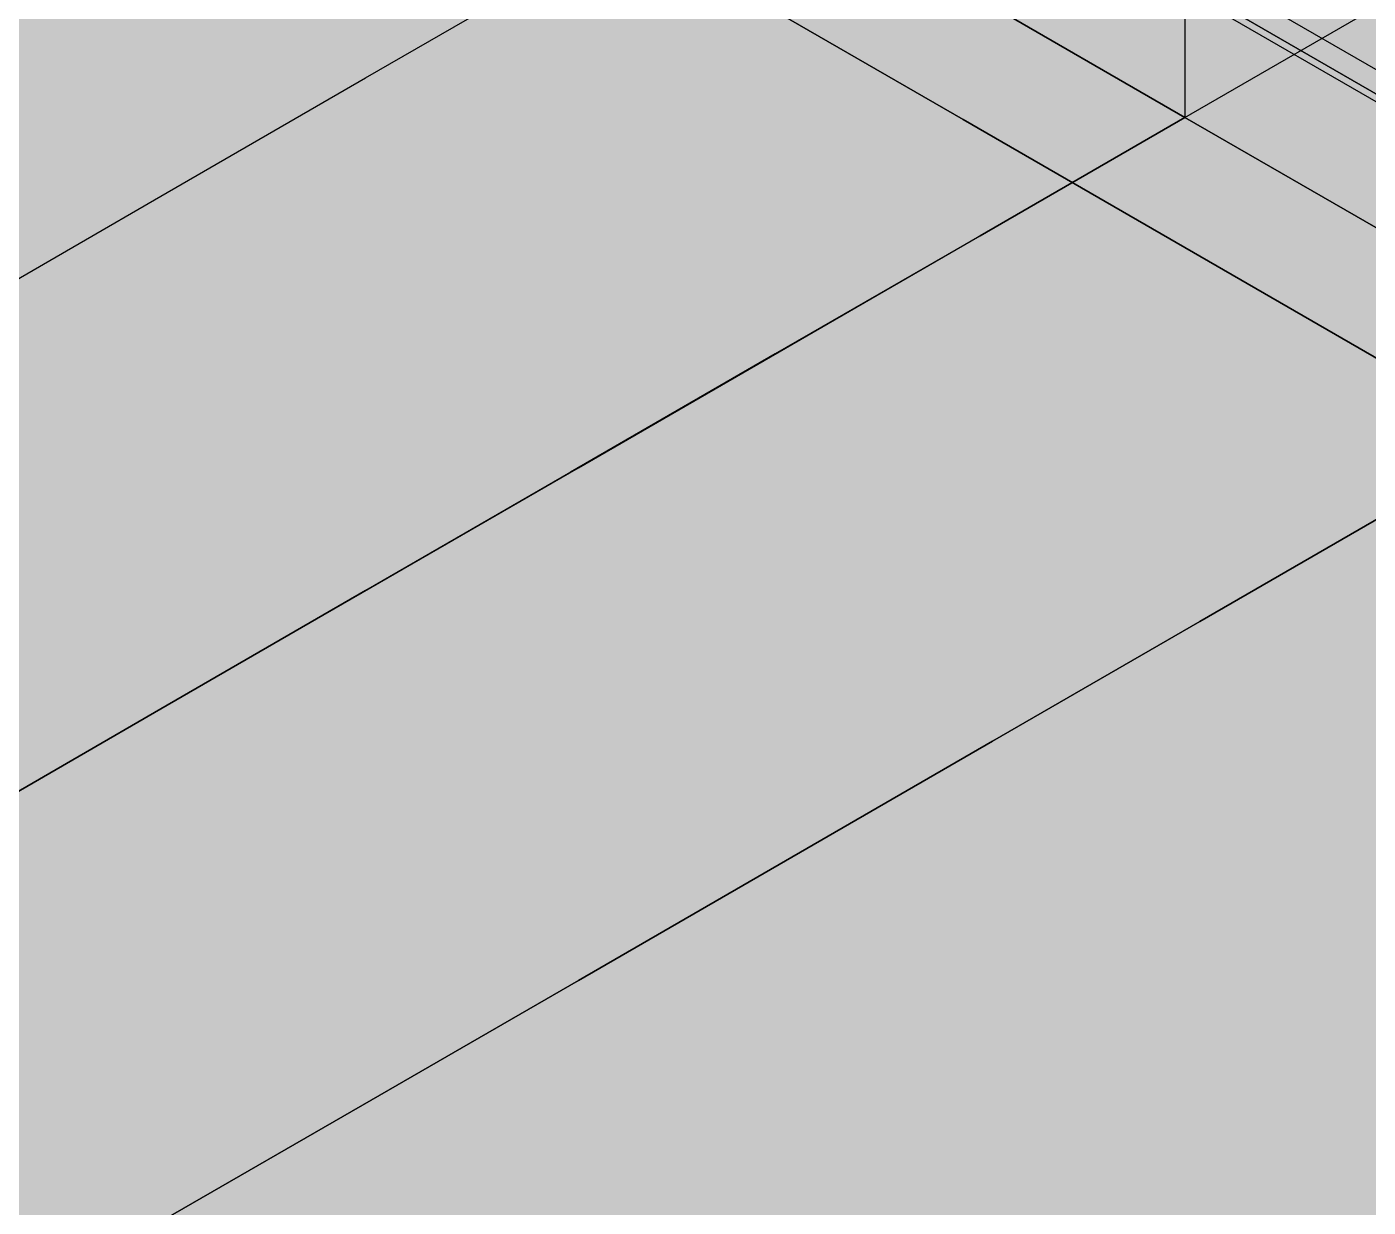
# Model space of a CAD drawing. Header units: metres. Extents: x 0 to 28.4, y 0 to 5.9.
# Drawn here: x 24.074 to 24.3358, y 4.9074 to 5.1377 of the extents above; entities that cross this region are included whole.
import ezdxf

# ---------------------------------------------------------------- set-up
doc = ezdxf.new("R2010")
doc.units = ezdxf.units.M
doc.header["$LTSCALE"] = 0.25
doc.layers.add('ISO-ARISTAS', color=8, linetype='CONTINUOUS')
doc.layers.add('ISO-CONCRETO-SUP', color=254, linetype='CONTINUOUS', true_color=0xe8e8e8)

msp = doc.modelspace()

# ---------------------------------------------------------------- linework, layer by layer
at = {"layer": 'ISO-ARISTAS', "color": 250}
for p, q in [((24.3433, 5.12586), (24.25696, 5.17571)), ((24.3433, 5.12586), (24.25696, 5.17571)), ((24.3433, 5.1211), (24.25696, 5.17095)), ((24.25696, 5.17095), (24.3433, 5.1211)), ((24.3, 5.17), (24.3, 5.12)), ((24.3, 5.17), (24.3, 5.12)), ((24.14012, 5.12769), (24.18009, 5.15077)), ((24.14012, 5.12769), (24.18009, 5.15077)), ((24.2567, 5.1196), (24.2134, 5.1446)), ((24.2567, 5.1196), (24.2134, 5.1446)), ((24.2567, 5.1196), (24.2134, 5.1446)), ((24.2134, 5.1446), (24.2567, 5.1196)), ((24.3, 5.12), (24.2567, 5.145)), ((24.2567, 5.145), (24.3, 5.12)), ((24.3, 5.12), (24.2567, 5.145)), ((24.3, 5.12), (24.2567, 5.145)), ((24.3, 5.1446), (24.3433, 5.1196)), ((24.3, 5.1446), (24.3433, 5.1196)), ((24.30289, 5.12167), (24.3433, 5.145)), ((24.30289, 5.12167), (24.3433, 5.145)), ((24.10015, 5.10462), (24.14012, 5.12769)), ((24.10015, 5.10462), (24.14012, 5.12769)), ((24.26247, 5.09833), (24.30289, 5.12167)), ((24.26247, 5.09833), (24.30289, 5.12167)), ((24.3, 5.0946), (24.2567, 5.1196)), ((24.3, 5.0946), (24.2567, 5.1196)), ((24.3, 5.0946), (24.2567, 5.1196)), ((24.2567, 5.1196), (24.3, 5.0946)), ((24.26003, 5.09692), (24.3, 5.12)), ((24.3, 5.12), (24.26003, 5.09692)), ((24.3, 5.12), (24.3433, 5.095)), ((24.3, 5.12), (24.3433, 5.095)), ((24.3433, 5.095), (24.3, 5.12)), ((24.3, 5.12), (24.3433, 5.095)), ((24.3433, 5.095), (24.3, 5.12)), ((24.3433, 5.095), (24.3, 5.12)), ((24.06018, 5.08154), (24.10015, 5.10462)), ((24.06018, 5.08154), (24.10015, 5.10462)), ((24.22006, 5.07385), (24.26003, 5.09692)), ((24.26003, 5.09692), (24.22006, 5.07385)), ((24.22206, 5.075), (24.26247, 5.09833)), ((24.22206, 5.075), (24.26247, 5.09833)), ((24.3433, 5.0696), (24.3, 5.0946)), ((24.3433, 5.0696), (24.3, 5.0946)), ((24.3433, 5.0696), (24.3, 5.0946)), ((24.3, 5.0946), (24.3433, 5.0696)), ((24.18009, 5.05077), (24.22006, 5.07385)), ((24.22006, 5.07385), (24.18009, 5.05077)), ((24.18164, 5.05167), (24.22206, 5.075)), ((24.18164, 5.05167), (24.22206, 5.075)), ((24.14012, 5.02769), (24.18009, 5.05077)), ((24.18009, 5.05077), (24.14012, 5.02769)), ((24.14123, 5.02833), (24.18164, 5.05167)), ((24.14123, 5.02833), (24.18164, 5.05167)), ((24.3433, 5.045), (24.30289, 5.02167)), ((24.30289, 5.02167), (24.3433, 5.045)), ((24.10015, 5.00462), (24.14012, 5.02769)), ((24.14012, 5.02769), (24.10015, 5.00462)), ((24.10081, 5.005), (24.14123, 5.02833)), ((24.10081, 5.005), (24.14123, 5.02833)), ((24.26247, 4.99833), (24.30289, 5.02167)), ((24.30289, 5.02167), (24.26247, 4.99833)), ((24.0604, 4.98167), (24.10081, 5.005)), ((24.0604, 4.98167), (24.10081, 5.005)), ((24.06018, 4.98154), (24.10015, 5.00462)), ((24.10015, 5.00462), (24.06018, 4.98154)), ((24.26247, 4.99833), (24.22206, 4.975)), ((24.22206, 4.975), (24.26247, 4.99833)), ((24.22206, 4.975), (24.18164, 4.95167)), ((24.18164, 4.95167), (24.22206, 4.975)), ((24.18164, 4.95167), (24.14123, 4.92833)), ((24.14123, 4.92833), (24.18164, 4.95167)), ((24.10081, 4.905), (24.14123, 4.92833)), ((24.14123, 4.92833), (24.10081, 4.905))]:
    msp.add_line(p, q, dxfattribs=at)
at = {"layer": 'ISO-CONCRETO-SUP', "true_color": 0x4a5461}
for points in [[(24.27483, 5.18127), (24.36117, 5.13142), (24.27483, 5.20667), (24.36117, 5.15682)], [(24.27896, 5.18365), (24.3653, 5.1338), (24.27896, 5.20905), (24.3653, 5.1592)], [(24.27896, 5.18365), (24.3653, 5.1338), (24.27896, 5.18841), (24.3653, 5.13856)], [(24.25696, 5.17095), (24.3433, 5.1211), (24.25696, 5.17571), (24.3433, 5.12586)]]:
    msp.add_solid(points, dxfattribs=at)
at = {"layer": 'ISO-CONCRETO-SUP', "true_color": 0xa6a6a2}
for points in [[(24.04019, 5.15476), (24.08349, 5.12976), (24.04019, 5.20222), (24.08349, 5.17722)], [(24.12679, 5.15222), (24.1701, 5.12722), (24.12679, 5.19968), (24.1701, 5.17468)], [(24.04019, 5.14968), (24.08349, 5.12468), (24.04019, 5.19714), (24.08349, 5.17214)], [(24.2134, 5.14968), (24.2567, 5.12468), (24.2134, 5.19714), (24.2567, 5.17214)], [(24.12679, 5.14714), (24.1701, 5.12214), (24.12679, 5.1946), (24.1701, 5.1696)], [(24.3, 5.14714), (24.3433, 5.12214), (24.3, 5.1946), (24.3433, 5.1696)], [(24.2567, 5.145), (24.3, 5.12), (24.2567, 5.19246), (24.3, 5.16746)], [(24.08349, 5.12976), (24.12679, 5.10476), (24.08349, 5.17722), (24.12679, 5.15222)], [(24.1701, 5.12722), (24.2134, 5.10222), (24.1701, 5.17468), (24.2134, 5.14968)], [(24.08349, 5.12468), (24.12679, 5.09968), (24.08349, 5.17214), (24.12679, 5.14714)], [(24.2134, 5.1446), (24.2567, 5.1196), (24.2134, 5.17), (24.2567, 5.145)], [(24.2567, 5.12468), (24.3, 5.09968), (24.2567, 5.17214), (24.3, 5.14714)], [(24.3, 5.12), (24.3433, 5.095), (24.3, 5.17), (24.3433, 5.145)], [(24.3, 5.1446), (24.3433, 5.1196), (24.3, 5.17), (24.3433, 5.145)], [(24.1701, 5.12214), (24.2134, 5.09714), (24.1701, 5.1696), (24.2134, 5.1446)], [(24.3, 5.12), (24.3433, 5.095), (24.3, 5.16746), (24.3433, 5.14246)], [(24.04019, 5.1073), (24.08349, 5.0823), (24.04019, 5.15476), (24.08349, 5.12976)], [(24.12679, 5.10476), (24.1701, 5.07976), (24.12679, 5.15222), (24.1701, 5.12722)], [(24.04019, 5.10222), (24.08349, 5.07722), (24.04019, 5.14968), (24.08349, 5.12468)], [(24.2134, 5.10222), (24.2567, 5.07722), (24.2134, 5.14968), (24.2567, 5.12468)], [(24.12679, 5.09968), (24.1701, 5.07468), (24.12679, 5.14714), (24.1701, 5.12214)], [(24.3, 5.09968), (24.3433, 5.07468), (24.3, 5.14714), (24.3433, 5.12214)], [(24.2134, 5.09714), (24.2567, 5.07214), (24.2134, 5.1446), (24.2567, 5.1196)], [(24.2567, 5.1196), (24.3, 5.0946), (24.2567, 5.145), (24.3, 5.12)], [(24.08349, 5.0823), (24.12679, 5.0573), (24.08349, 5.12976), (24.12679, 5.10476)], [(24.1701, 5.07976), (24.2134, 5.05476), (24.1701, 5.12722), (24.2134, 5.10222)], [(24.08349, 5.07722), (24.12679, 5.05222), (24.08349, 5.12468), (24.12679, 5.09968)], [(24.2567, 5.07722), (24.3, 5.05222), (24.2567, 5.12468), (24.3, 5.09968)], [(24.1701, 5.07468), (24.2134, 5.04968), (24.1701, 5.12214), (24.2134, 5.09714)], [(24.2567, 5.07214), (24.3, 5.04714), (24.2567, 5.1196), (24.3, 5.0946)], [(24.3, 5.0946), (24.3433, 5.0696), (24.3, 5.12), (24.3433, 5.095)], [(24.04019, 5.05984), (24.08349, 5.03484), (24.04019, 5.1073), (24.08349, 5.0823)], [(24.12679, 5.0573), (24.1701, 5.0323), (24.12679, 5.10476), (24.1701, 5.07976)], [(24.04019, 5.05476), (24.08349, 5.02976), (24.04019, 5.10222), (24.08349, 5.07722)], [(24.2134, 5.05476), (24.2567, 5.02976), (24.2134, 5.10222), (24.2567, 5.07722)], [(24.12679, 5.05222), (24.1701, 5.02722), (24.12679, 5.09968), (24.1701, 5.07468)], [(24.3, 5.05222), (24.3433, 5.02722), (24.3, 5.09968), (24.3433, 5.07468)], [(24.2134, 5.04968), (24.2567, 5.02468), (24.2134, 5.09714), (24.2567, 5.07214)], [(24.3, 5.04714), (24.3433, 5.02214), (24.3, 5.0946), (24.3433, 5.0696)], [(24.08349, 5.03484), (24.12679, 5.00984), (24.08349, 5.0823), (24.12679, 5.0573)], [(24.1701, 5.0323), (24.2134, 5.0073), (24.1701, 5.07976), (24.2134, 5.05476)], [(24.08349, 5.02976), (24.12679, 5.00476), (24.08349, 5.07722), (24.12679, 5.05222)], [(24.2567, 5.02976), (24.3, 5.00476), (24.2567, 5.07722), (24.3, 5.05222)], [(24.1701, 5.02722), (24.2134, 5.00222), (24.1701, 5.07468), (24.2134, 5.04968)], [(24.2567, 5.02468), (24.3, 4.99968), (24.2567, 5.07214), (24.3, 5.04714)], [(24.04019, 5.01238), (24.08349, 4.98738), (24.04019, 5.05984), (24.08349, 5.03484)], [(24.12679, 5.00984), (24.1701, 4.98484), (24.12679, 5.0573), (24.1701, 5.0323)], [(24.04019, 5.0073), (24.08349, 4.9823), (24.04019, 5.05476), (24.08349, 5.02976)], [(24.2134, 5.0073), (24.2567, 4.9823), (24.2134, 5.05476), (24.2567, 5.02976)], [(24.12679, 5.00476), (24.1701, 4.97976), (24.12679, 5.05222), (24.1701, 5.02722)], [(24.3, 5.00476), (24.3433, 4.97976), (24.3, 5.05222), (24.3433, 5.02722)], [(24.2134, 5.00222), (24.2567, 4.97722), (24.2134, 5.04968), (24.2567, 5.02468)], [(24.3, 4.99968), (24.3433, 4.97468), (24.3, 5.04714), (24.3433, 5.02214)], [(24.08349, 4.98738), (24.12679, 4.96238), (24.08349, 5.03484), (24.12679, 5.00984)], [(24.1701, 4.98484), (24.2134, 4.95984), (24.1701, 5.0323), (24.2134, 5.0073)], [(24.08349, 4.9823), (24.12679, 4.9573), (24.08349, 5.02976), (24.12679, 5.00476)], [(24.2567, 4.9823), (24.3, 4.9573), (24.2567, 5.02976), (24.3, 5.00476)], [(24.1701, 4.97976), (24.2134, 4.95476), (24.1701, 5.02722), (24.2134, 5.00222)], [(24.2567, 4.97722), (24.3, 4.95222), (24.2567, 5.02468), (24.3, 4.99968)], [(24.04019, 4.96492), (24.08349, 4.93992), (24.04019, 5.01238), (24.08349, 4.98738)], [(24.12679, 4.96238), (24.1701, 4.93738), (24.12679, 5.00984), (24.1701, 4.98484)], [(24.04019, 4.95984), (24.08349, 4.93484), (24.04019, 5.0073), (24.08349, 4.9823)], [(24.2134, 4.95984), (24.2567, 4.93484), (24.2134, 5.0073), (24.2567, 4.9823)], [(24.12679, 4.9573), (24.1701, 4.9323), (24.12679, 5.00476), (24.1701, 4.97976)], [(24.3, 4.9573), (24.3433, 4.9323), (24.3, 5.00476), (24.3433, 4.97976)], [(24.2134, 4.95476), (24.2567, 4.92976), (24.2134, 5.00222), (24.2567, 4.97722)], [(24.3, 4.95222), (24.3433, 4.92722), (24.3, 4.99968), (24.3433, 4.97468)], [(24.08349, 4.93992), (24.12679, 4.91492), (24.08349, 4.98738), (24.12679, 4.96238)], [(24.1701, 4.93738), (24.2134, 4.91238), (24.1701, 4.98484), (24.2134, 4.95984)], [(24.08349, 4.93484), (24.12679, 4.90984), (24.08349, 4.9823), (24.12679, 4.9573)], [(24.2567, 4.93484), (24.3, 4.90984), (24.2567, 4.9823), (24.3, 4.9573)], [(24.1701, 4.9323), (24.2134, 4.9073), (24.1701, 4.97976), (24.2134, 4.95476)], [(24.2567, 4.92976), (24.3, 4.90476), (24.2567, 4.97722), (24.3, 4.95222)], [(24.04019, 4.91746), (24.08349, 4.89246), (24.04019, 4.96492), (24.08349, 4.93992)], [(24.12679, 4.91492), (24.1701, 4.88992), (24.12679, 4.96238), (24.1701, 4.93738)], [(24.04019, 4.91238), (24.08349, 4.88738), (24.04019, 4.95984), (24.08349, 4.93484)], [(24.2134, 4.91238), (24.2567, 4.88738), (24.2134, 4.95984), (24.2567, 4.93484)], [(24.12679, 4.90984), (24.1701, 4.88484), (24.12679, 4.9573), (24.1701, 4.9323)], [(24.3, 4.90984), (24.3433, 4.88484), (24.3, 4.9573), (24.3433, 4.9323)], [(24.2134, 4.9073), (24.2567, 4.8823), (24.2134, 4.95476), (24.2567, 4.92976)], [(24.3, 4.90476), (24.3433, 4.87976), (24.3, 4.95222), (24.3433, 4.92722)], [(24.08349, 4.89246), (24.12679, 4.86746), (24.08349, 4.93992), (24.12679, 4.91492)], [(24.1701, 4.88992), (24.2134, 4.86492), (24.1701, 4.93738), (24.2134, 4.91238)], [(24.08349, 4.88738), (24.12679, 4.86238), (24.08349, 4.93484), (24.12679, 4.90984)], [(24.2567, 4.88738), (24.3, 4.86238), (24.2567, 4.93484), (24.3, 4.90984)], [(24.1701, 4.88484), (24.2134, 4.85984), (24.1701, 4.9323), (24.2134, 4.9073)], [(24.2567, 4.8823), (24.3, 4.8573), (24.2567, 4.92976), (24.3, 4.90476)], [(24.04019, 4.87), (24.08349, 4.845), (24.04019, 4.91746), (24.08349, 4.89246)], [(24.12679, 4.86746), (24.1701, 4.84246), (24.12679, 4.91492), (24.1701, 4.88992)], [(24.04019, 4.86492), (24.08349, 4.83992), (24.04019, 4.91238), (24.08349, 4.88738)], [(24.2134, 4.86492), (24.2567, 4.83992), (24.2134, 4.91238), (24.2567, 4.88738)], [(24.12679, 4.86238), (24.1701, 4.83738), (24.12679, 4.90984), (24.1701, 4.88484)], [(24.3, 4.86238), (24.3433, 4.83738), (24.3, 4.90984), (24.3433, 4.88484)]]:
    msp.add_solid(points, dxfattribs=at)
at = {"layer": 'ISO-CONCRETO-SUP', "true_color": 0x949491}
for points in [[(24.26003, 5.14692), (24.22006, 5.12385), (24.26003, 5.19692), (24.22006, 5.17385)], [(24.22006, 5.12385), (24.18009, 5.10077), (24.22006, 5.17385), (24.18009, 5.15077)], [(24.3, 5.12), (24.26003, 5.09692), (24.3, 5.17), (24.26003, 5.14692)], [(24.18009, 5.10077), (24.14012, 5.07769), (24.18009, 5.15077), (24.14012, 5.12769)], [(24.26003, 5.09692), (24.22006, 5.07385), (24.26003, 5.14692), (24.22006, 5.12385)], [(24.14012, 5.07769), (24.10015, 5.05462), (24.14012, 5.12769), (24.10015, 5.10462)], [(24.22006, 5.07385), (24.18009, 5.05077), (24.22006, 5.12385), (24.18009, 5.10077)], [(24.10015, 5.05462), (24.06018, 5.03154), (24.10015, 5.10462), (24.06018, 5.08154)], [(24.18009, 5.05077), (24.14012, 5.02769), (24.18009, 5.10077), (24.14012, 5.07769)], [(24.14012, 5.02769), (24.10015, 5.00462), (24.14012, 5.07769), (24.10015, 5.05462)], [(24.10015, 5.00462), (24.06018, 4.98154), (24.10015, 5.05462), (24.06018, 5.03154)]]:
    msp.add_solid(points, dxfattribs=at)
at = {"layer": 'ISO-CONCRETO-SUP', "true_color": 0x525d6b}
for points in [[(24.27896, 5.18841), (24.3653, 5.13856), (24.25696, 5.17571), (24.3433, 5.12586)], [(24.27896, 5.18365), (24.3653, 5.1338), (24.25696, 5.17095), (24.3433, 5.1211)], [(24.27896, 5.18365), (24.3653, 5.1338), (24.27483, 5.18127), (24.36117, 5.13142)]]:
    msp.add_solid(points, dxfattribs=at)
at = {"layer": 'ISO-CONCRETO-SUP', "true_color": 0xb8b8b3}
for points in [[(24.22006, 5.17385), (24.26336, 5.14885), (24.18009, 5.15077), (24.22339, 5.12577)], [(24.3, 5.17), (24.3433, 5.145), (24.2567, 5.145), (24.3, 5.12)], [(24.3, 5.17), (24.3433, 5.145), (24.2567, 5.145), (24.3, 5.12)], [(24.30333, 5.17192), (24.34663, 5.14692), (24.26336, 5.14885), (24.30666, 5.12385)], [(24.2567, 5.1696), (24.3, 5.1446), (24.2134, 5.1446), (24.2567, 5.1196)], [(24.2567, 5.1696), (24.3, 5.1446), (24.2134, 5.1446), (24.2567, 5.1196)], [(24.3433, 5.1696), (24.3866, 5.1446), (24.3, 5.1446), (24.3433, 5.1196)], [(24.18009, 5.15077), (24.22339, 5.12577), (24.14012, 5.12769), (24.18342, 5.10269)], [(24.26336, 5.14885), (24.30666, 5.12385), (24.22339, 5.12577), (24.26669, 5.10077)], [(24.34663, 5.14692), (24.38993, 5.12192), (24.30666, 5.12385), (24.34996, 5.09885)], [(24.3, 5.1446), (24.3433, 5.1196), (24.2567, 5.1196), (24.3, 5.0946)], [(24.3, 5.1446), (24.3433, 5.1196), (24.2567, 5.1196), (24.3, 5.0946)], [(24.3433, 5.145), (24.3866, 5.12), (24.3, 5.12), (24.3433, 5.095)], [(24.3433, 5.145), (24.3866, 5.12), (24.3, 5.12), (24.3433, 5.095)], [(24.14012, 5.12769), (24.18342, 5.10269), (24.10015, 5.10462), (24.14345, 5.07962)], [(24.22339, 5.12577), (24.26669, 5.10077), (24.18342, 5.10269), (24.22672, 5.07769)], [(24.30666, 5.12385), (24.34996, 5.09885), (24.26669, 5.10077), (24.30999, 5.07577)], [(24.3, 5.12), (24.3433, 5.095), (24.26003, 5.09692), (24.30333, 5.07192)], [(24.3433, 5.1196), (24.3866, 5.0946), (24.3, 5.0946), (24.3433, 5.0696)], [(24.3433, 5.1196), (24.3866, 5.0946), (24.3, 5.0946), (24.3433, 5.0696)], [(24.10015, 5.10462), (24.14345, 5.07962), (24.06018, 5.08154), (24.10348, 5.05654)], [(24.18342, 5.10269), (24.22672, 5.07769), (24.14345, 5.07962), (24.18675, 5.05462)], [(24.26669, 5.10077), (24.30999, 5.07577), (24.22672, 5.07769), (24.27002, 5.05269)], [(24.26003, 5.09692), (24.30333, 5.07192), (24.22006, 5.07385), (24.26336, 5.04885)], [(24.34996, 5.09885), (24.39326, 5.07385), (24.30999, 5.07577), (24.35329, 5.05077)], [(24.3433, 5.095), (24.3866, 5.07), (24.30333, 5.07192), (24.34663, 5.04692)], [(24.06018, 5.08154), (24.10348, 5.05654), (24.02021, 5.05846), (24.06351, 5.03346)], [(24.14345, 5.07962), (24.18675, 5.05462), (24.10348, 5.05654), (24.14678, 5.03154)], [(24.22672, 5.07769), (24.27002, 5.05269), (24.18675, 5.05462), (24.23005, 5.02962)], [(24.30999, 5.07577), (24.35329, 5.05077), (24.27002, 5.05269), (24.31332, 5.02769)], [(24.22006, 5.07385), (24.26336, 5.04885), (24.18009, 5.05077), (24.22339, 5.02577)], [(24.30333, 5.07192), (24.34663, 5.04692), (24.26336, 5.04885), (24.30666, 5.02385)], [(24.10348, 5.05654), (24.14678, 5.03154), (24.06351, 5.03346), (24.10681, 5.00846)], [(24.18675, 5.05462), (24.23005, 5.02962), (24.14678, 5.03154), (24.19008, 5.00654)], [(24.27002, 5.05269), (24.31332, 5.02769), (24.23005, 5.02962), (24.27335, 5.00462)], [(24.18009, 5.05077), (24.22339, 5.02577), (24.14012, 5.02769), (24.18342, 5.00269)], [(24.35329, 5.05077), (24.3966, 5.02577), (24.31332, 5.02769), (24.35662, 5.00269)], [(24.26336, 5.04885), (24.30666, 5.02385), (24.22339, 5.02577), (24.26669, 5.00077)], [(24.34663, 5.04692), (24.38993, 5.02192), (24.30666, 5.02385), (24.34996, 4.99885)], [(24.06351, 5.03346), (24.10681, 5.00846), (24.02354, 5.01038), (24.06684, 4.98538)], [(24.14678, 5.03154), (24.19008, 5.00654), (24.10681, 5.00846), (24.15011, 4.98346)], [(24.23005, 5.02962), (24.27335, 5.00462), (24.19008, 5.00654), (24.23338, 4.98154)], [(24.14012, 5.02769), (24.18342, 5.00269), (24.10015, 5.00462), (24.14345, 4.97962)], [(24.31332, 5.02769), (24.35662, 5.00269), (24.27335, 5.00462), (24.31665, 4.97962)], [(24.22339, 5.02577), (24.26669, 5.00077), (24.18342, 5.00269), (24.22672, 4.97769)], [(24.30666, 5.02385), (24.34996, 4.99885), (24.26669, 5.00077), (24.30999, 4.97577)], [(24.10681, 5.00846), (24.15011, 4.98346), (24.06684, 4.98538), (24.11014, 4.96038)], [(24.19008, 5.00654), (24.23338, 4.98154), (24.15011, 4.98346), (24.19341, 4.95846)], [(24.10015, 5.00462), (24.14345, 4.97962), (24.06018, 4.98154), (24.10348, 4.95654)], [(24.18342, 5.00269), (24.22672, 4.97769), (24.14345, 4.97962), (24.18675, 4.95462)], [(24.27335, 5.00462), (24.31665, 4.97962), (24.23338, 4.98154), (24.27668, 4.95654)], [(24.35662, 5.00269), (24.39993, 4.97769), (24.31665, 4.97962), (24.35996, 4.95462)], [(24.26669, 5.00077), (24.30999, 4.97577), (24.22672, 4.97769), (24.27002, 4.95269)], [(24.34996, 4.99885), (24.39326, 4.97385), (24.30999, 4.97577), (24.35329, 4.95077)], [(24.06684, 4.98538), (24.11014, 4.96038), (24.02687, 4.96231), (24.07017, 4.93731)], [(24.06018, 4.98154), (24.10348, 4.95654), (24.02021, 4.95846), (24.06351, 4.93346)], [(24.15011, 4.98346), (24.19341, 4.95846), (24.11014, 4.96038), (24.15344, 4.93538)], [(24.23338, 4.98154), (24.27668, 4.95654), (24.19341, 4.95846), (24.23671, 4.93346)], [(24.14345, 4.97962), (24.18675, 4.95462), (24.10348, 4.95654), (24.14678, 4.93154)], [(24.31665, 4.97962), (24.35996, 4.95462), (24.27668, 4.95654), (24.31999, 4.93154)], [(24.22672, 4.97769), (24.27002, 4.95269), (24.18675, 4.95462), (24.23005, 4.92962)], [(24.30999, 4.97577), (24.35329, 4.95077), (24.27002, 4.95269), (24.31332, 4.92769)], [(24.11014, 4.96038), (24.15344, 4.93538), (24.07017, 4.93731), (24.11347, 4.91231)], [(24.19341, 4.95846), (24.23671, 4.93346), (24.15344, 4.93538), (24.19674, 4.91038)], [(24.10348, 4.95654), (24.14678, 4.93154), (24.06351, 4.93346), (24.10681, 4.90846)], [(24.27668, 4.95654), (24.31999, 4.93154), (24.23671, 4.93346), (24.28001, 4.90846)], [(24.18675, 4.95462), (24.23005, 4.92962), (24.14678, 4.93154), (24.19008, 4.90654)], [(24.27002, 4.95269), (24.31332, 4.92769), (24.23005, 4.92962), (24.27335, 4.90462)], [(24.35996, 4.95462), (24.40326, 4.92962), (24.31999, 4.93154), (24.36329, 4.90654)], [(24.35329, 4.95077), (24.3966, 4.92577), (24.31332, 4.92769), (24.35662, 4.90269)], [(24.07017, 4.93731), (24.11347, 4.91231), (24.0302, 4.91423), (24.0735, 4.88923)], [(24.15344, 4.93538), (24.19674, 4.91038), (24.11347, 4.91231), (24.15677, 4.88731)], [(24.06351, 4.93346), (24.10681, 4.90846), (24.02354, 4.91038), (24.06684, 4.88538)], [(24.23671, 4.93346), (24.28001, 4.90846), (24.19674, 4.91038), (24.24004, 4.88538)], [(24.14678, 4.93154), (24.19008, 4.90654), (24.10681, 4.90846), (24.15011, 4.88346)], [(24.23005, 4.92962), (24.27335, 4.90462), (24.19008, 4.90654), (24.23338, 4.88154)], [(24.31999, 4.93154), (24.36329, 4.90654), (24.28001, 4.90846), (24.32332, 4.88346)], [(24.31332, 4.92769), (24.35662, 4.90269), (24.27335, 4.90462), (24.31665, 4.87962)], [(24.11347, 4.91231), (24.15677, 4.88731), (24.0735, 4.88923), (24.1168, 4.86423)], [(24.10681, 4.90846), (24.15011, 4.88346), (24.06684, 4.88538), (24.11014, 4.86038)], [(24.19674, 4.91038), (24.24004, 4.88538), (24.15677, 4.88731), (24.20007, 4.86231)], [(24.28001, 4.90846), (24.32332, 4.88346), (24.24004, 4.88538), (24.28335, 4.86038)]]:
    msp.add_solid(points, dxfattribs=at)
at = {"layer": 'ISO-CONCRETO-SUP', "true_color": 0x7b776e}
for points in [[(24.3433, 5.095), (24.30289, 5.07167), (24.3433, 5.145), (24.30289, 5.12167)], [(24.30289, 5.07167), (24.26247, 5.04833), (24.30289, 5.12167), (24.26247, 5.09833)], [(24.26247, 5.04833), (24.22206, 5.025), (24.26247, 5.09833), (24.22206, 5.075)], [(24.3433, 5.045), (24.30289, 5.02167), (24.3433, 5.095), (24.30289, 5.07167)], [(24.22206, 5.025), (24.18164, 5.00167), (24.22206, 5.075), (24.18164, 5.05167)], [(24.30289, 5.02167), (24.26247, 4.99833), (24.30289, 5.07167), (24.26247, 5.04833)], [(24.18164, 5.00167), (24.14123, 4.97833), (24.18164, 5.05167), (24.14123, 5.02833)], [(24.26247, 4.99833), (24.22206, 4.975), (24.26247, 5.04833), (24.22206, 5.025)], [(24.14123, 4.97833), (24.10081, 4.955), (24.14123, 5.02833), (24.10081, 5.005)], [(24.22206, 4.975), (24.18164, 4.95167), (24.22206, 5.025), (24.18164, 5.00167)], [(24.10081, 4.955), (24.0604, 4.93167), (24.10081, 5.005), (24.0604, 4.98167)], [(24.18164, 4.95167), (24.14123, 4.92833), (24.18164, 5.00167), (24.14123, 4.97833)], [(24.14123, 4.92833), (24.10081, 4.905), (24.14123, 4.97833), (24.10081, 4.955)], [(24.10081, 4.905), (24.0604, 4.88167), (24.10081, 4.955), (24.0604, 4.93167)]]:
    msp.add_solid(points, dxfattribs=at)
at = {"layer": 'ISO-CONCRETO-SUP', "true_color": 0x989388}
for points in [[(24.3433, 5.145), (24.3866, 5.12), (24.30289, 5.12167), (24.34619, 5.09667)], [(24.30289, 5.12167), (24.34619, 5.09667), (24.26247, 5.09833), (24.30577, 5.07333)], [(24.26247, 5.09833), (24.30577, 5.07333), (24.22206, 5.075), (24.26536, 5.05)], [(24.34619, 5.09667), (24.38949, 5.07167), (24.30577, 5.07333), (24.34907, 5.04833)], [(24.22206, 5.075), (24.26536, 5.05), (24.18164, 5.05167), (24.22494, 5.02667)], [(24.30577, 5.07333), (24.34907, 5.04833), (24.26536, 5.05), (24.30866, 5.025)], [(24.18164, 5.05167), (24.22494, 5.02667), (24.14123, 5.02833), (24.18453, 5.00333)], [(24.26536, 5.05), (24.30866, 5.025), (24.22494, 5.02667), (24.26825, 5.00167)], [(24.34907, 5.04833), (24.39238, 5.02333), (24.30866, 5.025), (24.35196, 5)], [(24.3433, 5.045), (24.3866, 5.02), (24.30289, 5.02167), (24.34619, 4.99667)], [(24.14123, 5.02833), (24.18453, 5.00333), (24.10081, 5.005), (24.14412, 4.98)], [(24.22494, 5.02667), (24.26825, 5.00167), (24.18453, 5.00333), (24.22783, 4.97833)], [(24.30866, 5.025), (24.35196, 5), (24.26825, 5.00167), (24.31155, 4.97667)], [(24.30289, 5.02167), (24.34619, 4.99667), (24.26247, 4.99833), (24.30577, 4.97333)], [(24.10081, 5.005), (24.14412, 4.98), (24.0604, 4.98167), (24.1037, 4.95667)], [(24.18453, 5.00333), (24.22783, 4.97833), (24.14412, 4.98), (24.18742, 4.955)], [(24.26825, 5.00167), (24.31155, 4.97667), (24.22783, 4.97833), (24.27113, 4.95333)], [(24.35196, 5), (24.39526, 4.975), (24.31155, 4.97667), (24.35485, 4.95167)], [(24.26247, 4.99833), (24.30577, 4.97333), (24.22206, 4.975), (24.26536, 4.95)], [(24.34619, 4.99667), (24.38949, 4.97167), (24.30577, 4.97333), (24.34907, 4.94833)], [(24.0604, 4.98167), (24.1037, 4.95667), (24.01999, 4.95833), (24.06329, 4.93333)], [(24.14412, 4.98), (24.18742, 4.955), (24.1037, 4.95667), (24.147, 4.93167)], [(24.22783, 4.97833), (24.27113, 4.95333), (24.18742, 4.955), (24.23072, 4.93)], [(24.31155, 4.97667), (24.35485, 4.95167), (24.27113, 4.95333), (24.31443, 4.92833)], [(24.22206, 4.975), (24.26536, 4.95), (24.18164, 4.95167), (24.22494, 4.92667)], [(24.30577, 4.97333), (24.34907, 4.94833), (24.26536, 4.95), (24.30866, 4.925)], [(24.1037, 4.95667), (24.147, 4.93167), (24.06329, 4.93333), (24.10659, 4.90833)], [(24.18742, 4.955), (24.23072, 4.93), (24.147, 4.93167), (24.1903, 4.90667)], [(24.27113, 4.95333), (24.31443, 4.92833), (24.23072, 4.93), (24.27402, 4.905)], [(24.18164, 4.95167), (24.22494, 4.92667), (24.14123, 4.92833), (24.18453, 4.90333)], [(24.26536, 4.95), (24.30866, 4.925), (24.22494, 4.92667), (24.26825, 4.90167)], [(24.35485, 4.95167), (24.39815, 4.92667), (24.31443, 4.92833), (24.35774, 4.90333)], [(24.34907, 4.94833), (24.39238, 4.92333), (24.30866, 4.925), (24.35196, 4.9)], [(24.06329, 4.93333), (24.10659, 4.90833), (24.02287, 4.91), (24.06617, 4.885)], [(24.147, 4.93167), (24.1903, 4.90667), (24.10659, 4.90833), (24.14989, 4.88333)], [(24.23072, 4.93), (24.27402, 4.905), (24.1903, 4.90667), (24.2336, 4.88167)], [(24.14123, 4.92833), (24.18453, 4.90333), (24.10081, 4.905), (24.14412, 4.88)], [(24.22494, 4.92667), (24.26825, 4.90167), (24.18453, 4.90333), (24.22783, 4.87833)], [(24.31443, 4.92833), (24.35774, 4.90333), (24.27402, 4.905), (24.31732, 4.88)], [(24.30866, 4.925), (24.35196, 4.9), (24.26825, 4.90167), (24.31155, 4.87667)], [(24.10659, 4.90833), (24.14989, 4.88333), (24.06617, 4.885), (24.10947, 4.86)]]:
    msp.add_solid(points, dxfattribs=at)

doc.saveas('drawing.dxf')
